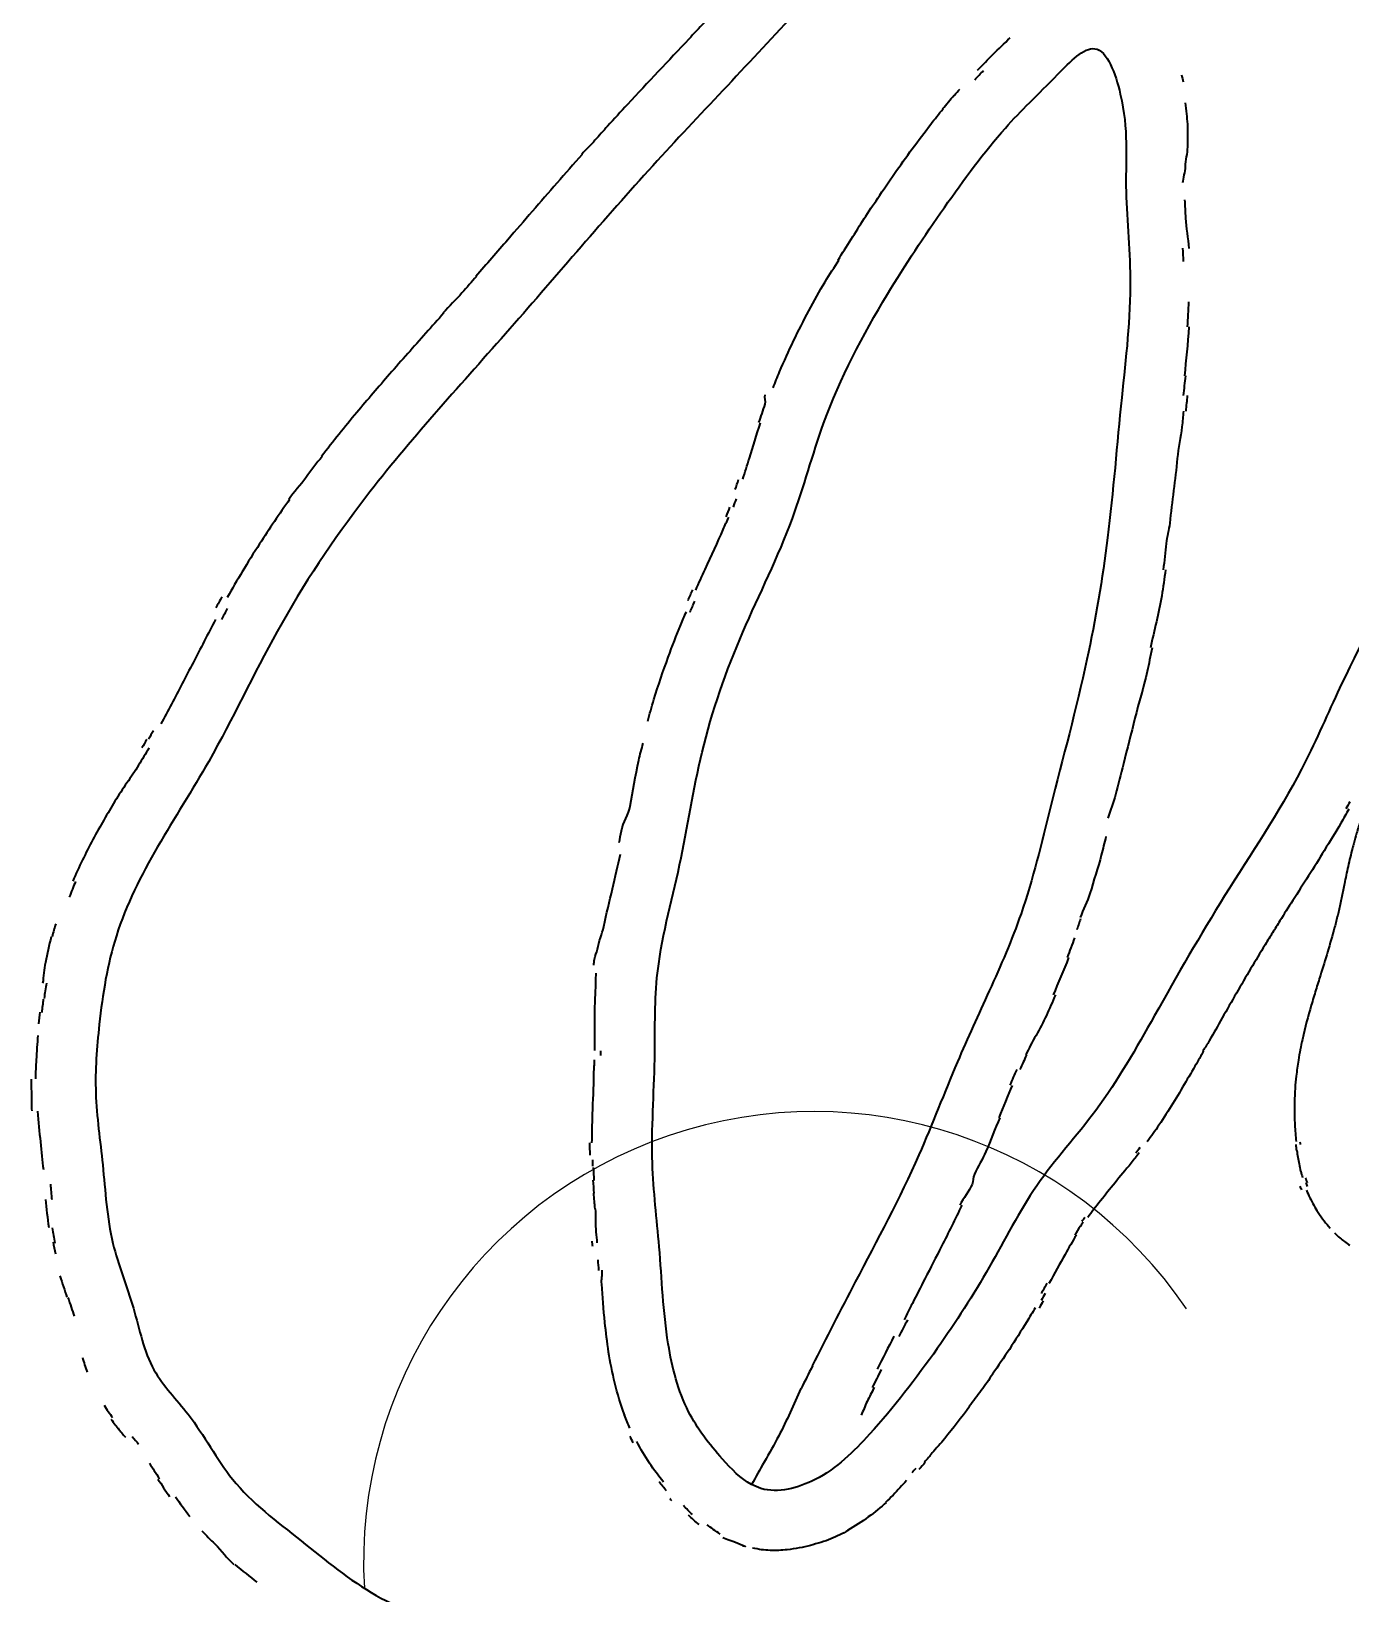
# Model space of a CAD drawing. Header units: millimetres. Extents: x 120281 to 1416367021, y -641565767 to 918373.
# Drawn here: x 1020587 to 1020801.6, y 870667.9 to 870921.9 of the extents above; entities that cross this region are included whole.
import ezdxf

# ---------------------------------------------------------------- set-up
doc = ezdxf.new("R2010")
doc.units = ezdxf.units.MM
doc.layers.add('0_Ном._пера__1', color=7, linetype='Continuous', lineweight=35)
doc.layers.add('Чертеж эскизный_Ном._пера__1_Ном._пера__241_Ном._пера__41', color=7, linetype='Continuous', lineweight=25)

msp = doc.modelspace()

# ---------------------------------------------------------------- linework, layer by layer
at = {"layer": '0_Ном._пера__1', "linetype": 'Continuous'}
msp.add_line((1020705.6723, 870685.05072, 0), (1020704.16562, 870685.68437, 0), dxfattribs=at)
for points, knots in [([(1021127.01916, 871094.45146, 0), (1021126.61329, 871100.19096, 0), (1021126.20742, 871105.93046, 0), (1021125.30093, 871111.59603, 0), (1021124.63575, 871115.7534, 0), (1021123.70101, 871119.87097, 0), (1021122.55617, 871123.93815, 0), (1021121.44653, 871127.88028, 0), (1021120.13951, 871131.77507, 0), (1021118.78046, 871135.59691, 0), (1021116.31847, 871142.52037, 0), (1021113.68571, 871149.20444, 0), (1021110.7312, 871156.28668, 0), (1021108.27964, 871162.16331, 0), (1021105.60654, 871168.31409, 0), (1021100.76546, 871171.77946, 0), (1021097.83665, 871173.87597, 0), (1021094.11434, 871174.98958, 0), (1021090.7953, 871176.75935, 0), (1021087.54303, 871178.49352, 0), (1021084.67798, 871180.85771, 0), (1021081.38027, 871182.29235, 0), (1021078.29618, 871183.63406, 0), (1021074.83368, 871184.16275, 0), (1021071.41013, 871184.50669, 0), (1021067.13652, 871184.93602, 0), (1021062.92362, 871185.07745, 0), (1021058.67317, 871185.0598, 0), (1021054.04328, 871185.04058, 0), (1021049.36885, 871184.8326, 0), (1021044.83039, 871183.95169, 0), (1021040.07953, 871183.02954, 0), (1021035.47768, 871181.36999, 0), (1021030.9832, 871179.5268, 0), (1021026.53157, 871177.70117, 0), (1021022.18528, 871175.69539, 0), (1021017.69113, 871173.99191, 0), (1021010.46962, 871171.25463, 0), (1021002.86634, 871169.29787, 0), (1020996.09428, 871165.69335, 0), (1020990.92347, 871162.94112, 0), (1020986.23728, 871159.22822, 0), (1020981.14125, 871156.28668, 0), (1020973.92296, 871152.12012, 0), (1020965.8824, 871149.50114, 0), (1020958.43415, 871145.77378, 0), (1020950.88746, 871141.99717, 0), (1020943.94886, 871137.08269, 0), (1020936.8373, 871132.49345, 0), (1020930.97627, 871128.7112, 0), (1020924.99775, 871125.14986, 0), (1020919.11306, 871121.42744, 0), (1020914.00982, 871118.19934, 0), (1020908.97716, 871114.85011, 0), (1020904.03669, 871111.37516, 0), (1020881.54101, 871095.55252, 0), (1020860.95715, 871077.12356, 0), (1020840.90266, 871058.2557, 0), (1020824.24972, 871042.5881, 0), (1020807.96179, 871026.61785, 0), (1020791.61142, 871010.66923, 0), (1020776.57192, 870995.99927, 0), (1020761.47959, 870981.3476, 0), (1020747.30747, 870965.85022, 0), (1020734.69584, 870952.05925, 0), (1020722.81294, 870937.59855, 0), (1020710.20247, 870923.79865, 0), (1020702.68061, 870915.56731, 0), (1020694.89986, 870907.57108, 0), (1020687.41163, 870899.31261, 0), (1020679.50794, 870890.59594, 0), (1020671.93015, 870881.58712, 0), (1020664.14946, 870872.75193, 0), (1020656.44913, 870864.008, 0), (1020648.55007, 870855.43413, 0), (1020641.4423, 870846.19315, 0), (1020636.12064, 870839.27431, 0), (1020631.24254, 870831.98152, 0), (1020627.01799, 870824.36696, 0), (1020623.16394, 870817.4202, 0), (1020619.85364, 870810.20564, 0), (1020615.89334, 870803.25057, 0), (1020610.57158, 870793.90451, 0), (1020604.07588, 870785.027, 0), (1020600.87877, 870774.90973, 0), (1020599.41203, 870770.26824, 0), (1020598.64077, 870765.36577, 0), (1020598.09996, 870760.46083, 0), (1020597.69097, 870756.75151, 0), (1020597.4137, 870753.04077, 0), (1020597.53969, 870749.34766, 0), (1020597.67243, 870745.45677, 0), (1020598.2536, 870741.58546, 0), (1020598.65599, 870737.67756, 0), (1020599.09839, 870733.38114, 0), (1020599.325, 870729.04054, 0), (1020600.32416, 870724.89754, 0), (1020601.18265, 870721.33779, 0), (1020602.60839, 870717.92394, 0), (1020603.65739, 870714.33744, 0), (1020604.65618, 870710.92261, 0), (1020605.31661, 870707.35113, 0), (1020607.00182, 870704.336, 0), (1020608.45882, 870701.72919, 0), (1020610.68068, 870699.53838, 0), (1020612.55706, 870697.11181, 0), (1020615.1909, 870693.70569, 0), (1020617.13647, 870689.8354, 0), (1020619.78871, 870686.55351, 0), (1020622.88951, 870682.71655, 0), (1020626.9577, 870679.68369, 0), (1020630.91209, 870676.55031, 0), (1020634.90976, 870673.38263, 0), (1020638.79094, 870670.11217, 0), (1020643.14766, 870667.65895, 0), (1020647.16588, 870665.39633, 0), (1020651.59008, 870663.82884, 0), (1020655.94264, 870662.10138, 0), (1020660.93939, 870660.11825, 0), (1020665.84082, 870657.92432, 0), (1020670.95987, 870656.54579, 0), (1020677.77394, 870654.7108, 0), (1020684.9715, 870654.32064, 0), (1020692.09532, 870653.76694, 0), (1020697.86874, 870653.3182, 0), (1020703.59426, 870652.76204, 0), (1020709.33468, 870652.65509, 0), (1020717.47542, 870652.50343, 0), (1020725.64544, 870653.25529, 0), (1020733.80829, 870653.76698, 0), (1020739.37969, 870654.11622, 0), (1020744.94689, 870654.35364, 0), (1020750.49197, 870654.87704, 0), (1020757.01362, 870655.49262, 0), (1020763.50384, 870656.50382, 0), (1020769.96108, 870657.65578, 0), (1020777.58956, 870659.01669, 0), (1020785.1724, 870660.57404, 0), (1020792.76514, 870662.10146, 0), (1020805.5998, 870664.6834, 0), (1020818.4635, 870667.17989, 0), (1020831.14397, 870670.43774, 0), (1020843.58089, 870673.63301, 0), (1020855.84224, 870677.56064, 0), (1020867.85261, 870682.10782, 0), (1020879.12285, 870686.37478, 0), (1020890.17215, 870691.18732, 0), (1020901.22151, 870695.99982, 0)], [0, 0, 0, 0, 1, 1, 1, 2, 2, 2, 3, 3, 3, 4, 4, 4, 5, 5, 5, 6, 6, 6, 7, 7, 7, 8, 8, 8, 9, 9, 9, 10, 10, 10, 11, 11, 11, 12, 12, 12, 13, 13, 13, 14, 14, 14, 15, 15, 15, 16, 16, 16, 17, 17, 17, 18, 18, 18, 19, 19, 19, 20, 20, 20, 21, 21, 21, 22, 22, 22, 23, 23, 23, 24, 24, 24, 25, 25, 25, 26, 26, 26, 27, 27, 27, 28, 28, 28, 29, 29, 29, 30, 30, 30, 31, 31, 31, 32, 32, 32, 33, 33, 33, 34, 34, 34, 35, 35, 35, 36, 36, 36, 37, 37, 37, 38, 38, 38, 39, 39, 39, 40, 40, 40, 41, 41, 41, 42, 42, 42, 43, 43, 43, 44, 44, 44, 45, 45, 45, 46, 46, 46, 47, 47, 47, 48, 48, 48, 49, 49, 49, 49]), ([(1020912.00664, 871087.19683, 0), (1020910.5623, 871085.32414, 0), (1020909.11797, 871083.45144, 0), (1020908.69794, 871081.32025, 0), (1020908.37766, 871079.69524, 0), (1020908.6529, 871077.91995, 0), (1020908.69794, 871076.17802, 0), (1020908.78256, 871072.90474, 0), (1020908.0543, 871069.74929, 0), (1020907.22642, 871066.62788, 0), (1020906.17156, 871062.6506, 0), (1020904.95497, 871058.72858, 0), (1020903.55205, 871054.87662, 0), (1020900.45783, 871046.38089, 0), (1020896.4572, 871038.22596, 0), (1020892.8902, 871029.90166, 0), (1020889.72751, 871022.52088, 0), (1020886.90571, 871015.00696, 0), (1020884.06994, 871007.49781, 0), (1020879.89244, 870996.43575, 0), (1020875.68462, 870985.38405, 0), (1020871.20523, 870974.44327, 0), (1020867.40987, 870965.17321, 0), (1020863.41956, 870955.98278, 0), (1020859.4023, 870946.80468, 0), (1020855.06956, 870936.90585, 0), (1020850.70548, 870927.02137, 0), (1020846.53318, 870917.05559, 0), (1020843.31077, 870909.35871, 0), (1020840.20276, 870901.61333, 0), (1020836.97716, 870893.91741, 0), (1020833.77659, 870886.28122, 0), (1020830.46026, 870878.69372, 0), (1020827.05107, 870871.14734, 0), (1020821.7778, 870859.47478, 0), (1020816.28239, 870847.90061, 0), (1020810.48554, 870836.48066, 0), (1020806.76781, 870829.15662, 0), (1020802.92609, 870821.89601, 0), (1020799.45801, 870814.44493, 0), (1020797.51528, 870810.27101, 0), (1020795.68981, 870806.03733, 0), (1020793.57638, 870801.95744, 0), (1020789.89178, 870794.84449, 0), (1020785.33195, 870788.19898, 0), (1020781.08173, 870781.39038, 0), (1020777.0977, 870775.00821, 0), (1020773.38574, 870768.48274, 0), (1020769.68414, 870761.92388, 0), (1020766.70664, 870756.64805, 0), (1020763.73584, 870751.35061, 0), (1020760.12811, 870746.49906, 0), (1020757.03626, 870742.34125, 0), (1020753.4767, 870738.51092, 0), (1020750.53694, 870734.25887, 0), (1020747.64263, 870730.07253, 0), (1020745.3491, 870725.47741, 0), (1020742.81802, 870721.03705, 0), (1020740.22349, 870716.48538, 0), (1020737.3792, 870712.09633, 0), (1020734.36339, 870707.81524, 0), (1020730.94534, 870702.96313, 0), (1020727.30678, 870698.24969, 0), (1020723.33573, 870693.85909, 0), (1020720.7724, 870691.02494, 0), (1020718.07045, 870688.32533, 0), (1020714.51103, 870686.51386, 0), (1020711.73899, 870685.10312, 0), (1020708.44535, 870684.23118, 0), (1020705.6892, 870685.04532, 0)], [0, 0, 0, 0, 1, 1, 1, 2, 2, 2, 3, 3, 3, 4, 4, 4, 5, 5, 5, 6, 6, 6, 7, 7, 7, 8, 8, 8, 9, 9, 9, 10, 10, 10, 11, 11, 11, 12, 12, 12, 13, 13, 13, 14, 14, 14, 15, 15, 15, 16, 16, 16, 17, 17, 17, 18, 18, 18, 19, 19, 19, 20, 20, 20, 21, 21, 21, 22, 22, 22, 23, 23, 23, 23]), ([(1020703.76905, 870931.1978, 0), (1020702.96931, 870930.31875, 0), (1020702.16737, 870929.44336, 0), (1020701.36022, 870928.56746, 0), (1020700.55297, 870927.69147, 0), (1020699.70323, 870926.80751, 0), (1020698.8881, 870925.93179, 0), (1020697.25777, 870924.18028, 0), (1020695.61692, 870922.43142, 0), (1020693.96336, 870920.67352, 0), (1020690.65622, 870917.15768, 0), (1020687.30481, 870913.61951, 0), (1020683.97289, 870910.01665, 0), (1020682.89961, 870908.85609, 0), (1020681.81034, 870907.68821, 0), (1020680.74088, 870906.51285, 0), (1020680.0449, 870905.74795, 0), (1020679.38981, 870904.97561, 0), (1020678.6993, 870904.20727, 0), (1020678.00867, 870903.43878, 0), (1020677.22822, 870902.68968, 0), (1020676.54338, 870901.91989, 0)], [0, 0, 0, 0, 1, 1, 1, 2, 2, 2, 3, 3, 3, 4, 4, 4, 5, 5, 5, 6, 6, 6, 7, 7, 7, 7]), ([(1020740.89894, 870915.60269, 0), (1020741.74992, 870916.48239, 0), (1020742.59898, 870917.33611, 0), (1020743.46335, 870918.2006, 0), (1020744.3278, 870919.06517, 0), (1020745.26767, 870919.93895, 0), (1020746.18923, 870920.86777, 0)], [0, 0, 0, 0, 1, 1, 1, 2, 2, 2, 2]), ([(1020704.16282, 870685.68476, 0), (1020702.39846, 870686.64165, 0), (1020700.85848, 870688.22589, 0), (1020699.43641, 870689.81969, 0), (1020697.24625, 870692.27433, 0), (1020695.33934, 870694.75127, 0), (1020693.9284, 870697.53264, 0), (1020692.21639, 870700.90752, 0), (1020691.23914, 870704.73003, 0), (1020690.61906, 870708.54954, 0), (1020689.76404, 870713.8162, 0), (1020689.58677, 870719.07712, 0), (1020689.14747, 870724.3425, 0), (1020688.76984, 870728.86864, 0), (1020688.19883, 870733.3981, 0), (1020688.04633, 870737.93244, 0), (1020687.85733, 870743.55192, 0), (1020688.31115, 870749.17892, 0), (1020688.41159, 870754.82594, 0), (1020688.49022, 870759.24632, 0), (1020688.35239, 870763.67896, 0), (1020688.782, 870768.04775, 0), (1020689.39029, 870774.2335, 0), (1020691.13661, 870780.29121, 0), (1020692.45617, 870786.4118, 0), (1020693.77559, 870792.53179, 0), (1020694.66818, 870798.71465, 0), (1020696.13058, 870804.77397, 0), (1020697.73622, 870811.42683, 0), (1020700.02874, 870817.93077, 0), (1020702.74788, 870824.24047, 0), (1020705.41767, 870830.43568, 0), (1020708.49846, 870836.44366, 0), (1020710.81014, 870842.74801, 0), (1020712.67188, 870847.82527, 0), (1020714.03522, 870853.09473, 0), (1020715.88612, 870858.19356, 0), (1020718.55682, 870865.55081, 0), (1020722.24366, 870872.55276, 0), (1020726.27907, 870879.22503, 0), (1020729.17249, 870884.00911, 0), (1020732.24493, 870888.62371, 0), (1020735.50897, 870893.2869, 0), (1020738.66859, 870897.80091, 0), (1020742.00799, 870902.36046, 0), (1020745.431, 870906.19725, 0), (1020748.00188, 870909.0789, 0), (1020750.61971, 870911.55286, 0), (1020753.96449, 870914.95641, 0), (1020755.95987, 870916.98686, 0), (1020758.2141, 870919.34807, 0), (1020759.96537, 870919.10562, 0), (1020761.99741, 870918.8243, 0), (1020763.35217, 870915.03755, 0), (1020764.1195, 870911.73028, 0), (1020765.48039, 870905.86467, 0), (1020764.99239, 870901.50757, 0), (1020765.04066, 870896.74531, 0), (1020765.08889, 870891.98696, 0), (1020765.67225, 870886.82408, 0), (1020765.73172, 870881.76028, 0), (1020765.80869, 870875.20681, 0), (1020765.00744, 870868.81921, 0), (1020764.34859, 870862.39573, 0), (1020763.5701, 870854.80578, 0), (1020762.99082, 870847.16576, 0), (1020762.03999, 870839.57282, 0), (1020761.20866, 870832.93414, 0), (1020760.09355, 870826.33145, 0), (1020758.68747, 870819.7986, 0), (1020756.95629, 870811.75533, 0), (1020754.78409, 870803.81792, 0), (1020752.77909, 870795.82227, 0), (1020751.31864, 870789.99819, 0), (1020749.94651, 870784.14321, 0), (1020747.98101, 870778.48704, 0), (1020746.49887, 870774.22187, 0), (1020744.67996, 870770.06975, 0), (1020742.81386, 870765.94671, 0), (1020741.07303, 870762.10045, 0), (1020739.29252, 870758.27944, 0), (1020737.63787, 870754.40115, 0), (1020735.4968, 870749.38277, 0), (1020733.56699, 870744.26839, 0), (1020731.36347, 870739.27838, 0), (1020728.25459, 870732.23815, 0), (1020724.59934, 870725.44556, 0), (1020721.02302, 870718.62261, 0), (1020718.64722, 870714.09005, 0), (1020716.30709, 870709.54398, 0), (1020714.01003, 870704.97405, 0)], [0, 0, 0, 0, 1, 1, 1, 2, 2, 2, 3, 3, 3, 4, 4, 4, 5, 5, 5, 6, 6, 6, 7, 7, 7, 8, 8, 8, 9, 9, 9, 10, 10, 10, 11, 11, 11, 12, 12, 12, 13, 13, 13, 14, 14, 14, 15, 15, 15, 16, 16, 16, 17, 17, 17, 18, 18, 18, 19, 19, 19, 20, 20, 20, 21, 21, 21, 22, 22, 22, 23, 23, 23, 24, 24, 24, 25, 25, 25, 26, 26, 26, 27, 27, 27, 28, 28, 28, 29, 29, 29, 30, 30, 30, 30]), ([(1020774.64115, 870910.31418, 0), (1020774.82158, 870909.10331, 0), (1020774.94432, 870907.94215, 0), (1020775.02554, 870906.83724, 0), (1020775.12167, 870905.52945, 0), (1020775.00916, 870904.30994, 0), (1020775.02048, 870903.16584, 0), (1020775.03179, 870902.02175, 0), (1020774.68422, 870900.96628, 0), (1020774.66886, 870899.98283, 0), (1020774.6535, 870898.99941, 0), (1020774.2567, 870898.1259, 0), (1020774.2588, 870897.27176, 0)], [0, 0, 0, 0, 1, 1, 1, 2, 2, 2, 3, 3, 3, 4, 4, 4, 4]), ([(1020718.22714, 870884.7161, 0), (1020718.92574, 870885.86467, 0), (1020719.63279, 870887.00187, 0), (1020720.34809, 870888.13009, 0), (1020721.77864, 870890.38644, 0), (1020723.19024, 870892.60606, 0), (1020724.68557, 870894.81057, 0), (1020725.59043, 870896.14456, 0), (1020726.47532, 870897.47388, 0), (1020727.40351, 870898.80096, 0), (1020729.26, 870901.45526, 0), (1020731.26096, 870904.17376, 0), (1020733.31173, 870906.83161, 0), (1020733.95728, 870907.66826, 0), (1020734.62568, 870908.50534, 0), (1020735.2922, 870909.32565, 0)], [0, 0, 0, 0, 1, 1, 1, 2, 2, 2, 3, 3, 3, 4, 4, 4, 5, 5, 5, 5]), ([(1020676.61014, 870901.90504, 0), (1020675.24105, 870900.36536, 0), (1020673.88327, 870898.82328, 0), (1020672.53399, 870897.28128, 0), (1020669.83549, 870894.19734, 0), (1020667.17722, 870891.11331, 0), (1020664.52476, 870888.04938, 0), (1020662.7968, 870886.05336, 0), (1020661.07623, 870884.06618, 0), (1020659.35258, 870882.09206, 0)], [0, 0, 0, 0, 1, 1, 1, 2, 2, 2, 3, 3, 3, 3]), ([(1020774.5722, 870894.53696, 0), (1020774.61227, 870893.5873, 0), (1020774.66826, 870892.58943, 0), (1020774.7315, 870891.55149, 0), (1020774.82685, 870889.98658, 0), (1020775.14342, 870888.33012, 0), (1020775.23543, 870886.60292, 0)], [0, 0, 0, 0, 1, 1, 1, 2, 2, 2, 2]), ([(1020707.66369, 870863.96143, 0), (1020708.00706, 870864.8342, 0), (1020708.36158, 870865.69948, 0), (1020708.72618, 870866.55739, 0), (1020709.45535, 870868.27314, 0), (1020710.18936, 870869.94938, 0), (1020710.99065, 870871.60739, 0), (1020712.59324, 870874.92343, 0), (1020714.3223, 870878.12733, 0), (1020716.11819, 870881.22647, 0), (1020716.80058, 870882.40407, 0), (1020717.65526, 870883.56111, 0), (1020718.35436, 870884.70968, 0)], [0, 0, 0, 0, 1, 1, 1, 2, 2, 2, 3, 3, 3, 4, 4, 4, 4]), ([(1020659.43078, 870882.09071, 0), (1020658.64724, 870881.19307, 0), (1020657.86354, 870880.29822, 0), (1020657.07913, 870879.40664, 0), (1020656.12223, 870878.31901, 0), (1020654.96985, 870877.23441, 0), (1020654.00124, 870876.14314, 0)], [0, 0, 0, 0, 1, 1, 1, 2, 2, 2, 2]), ([(1020654.13238, 870876.14219, 0), (1020653.16419, 870875.05092, 0), (1020652.19091, 870873.95649, 0), (1020651.21449, 870872.85723, 0), (1020649.26151, 870870.65856, 0), (1020647.26955, 870868.44123, 0), (1020645.30749, 870866.19037, 0), (1020643.52123, 870864.14119, 0), (1020641.73989, 870862.06477, 0), (1020639.97262, 870859.94987, 0), (1020638.03238, 870857.62797, 0), (1020636.1204, 870855.25864, 0), (1020634.23639, 870852.82983, 0)], [0, 0, 0, 0, 1, 1, 1, 2, 2, 2, 3, 3, 3, 4, 4, 4, 4]), ([(1020705.36008, 870858.32029, 0), (1020705.68558, 870859.30711, 0), (1020706.02762, 870860.30972, 0), (1020706.3934, 870861.32544, 0), (1020706.55286, 870861.76821, 0), (1020706.22188, 870862.37208, 0), (1020706.38818, 870862.81235, 0)], [0, 0, 0, 0, 1, 1, 1, 2, 2, 2, 2]), ([(1020774.39299, 870860.18369, 0), (1020774.30935, 870859.33834, 0), (1020774.22752, 870858.48925, 0), (1020774.14672, 870857.63657, 0), (1020773.98511, 870855.93117, 0), (1020773.54059, 870854.22262, 0), (1020773.37973, 870852.48971, 0), (1020773.05802, 870849.02383, 0), (1020772.55337, 870845.51538, 0), (1020772.15473, 870841.95329, 0), (1020772.03172, 870840.85419, 0), (1020771.70828, 870839.7895, 0), (1020771.57069, 870838.68243, 0), (1020771.39467, 870837.26618, 0), (1020771.29182, 870835.82156, 0), (1020771.09077, 870834.40723, 0)], [0, 0, 0, 0, 1, 1, 1, 2, 2, 2, 3, 3, 3, 4, 4, 4, 5, 5, 5, 5]), ([(1020702.72498, 870849.11185, 0), (1020703.09014, 870850.2212, 0), (1020703.45149, 870851.36867, 0), (1020703.81968, 870852.55007, 0), (1020704.3943, 870854.39382, 0), (1020704.96039, 870856.31541, 0), (1020705.61751, 870858.30641, 0)], [0, 0, 0, 0, 1, 1, 1, 2, 2, 2, 2]), ([(1020634.33026, 870852.83229, 0), (1020633.44395, 870851.68915, 0), (1020632.56676, 870850.53333, 0), (1020631.70189, 870849.36765, 0), (1020630.83676, 870848.20164, 0), (1020629.74948, 870847.02867, 0), (1020628.90802, 870845.84184, 0)], [0, 0, 0, 0, 1, 1, 1, 2, 2, 2, 2]), ([(1020629.05331, 870845.8345, 0), (1020627.37105, 870843.46081, 0), (1020625.73878, 870841.04502, 0), (1020624.16359, 870838.58806, 0), (1020623.21021, 870837.101, 0), (1020622.26306, 870835.60589, 0), (1020621.3531, 870834.08887, 0), (1020620.52065, 870832.70108, 0), (1020619.69899, 870831.29763, 0), (1020618.90548, 870829.8851, 0)], [0, 0, 0, 0, 1, 1, 1, 2, 2, 2, 3, 3, 3, 3]), ([(1020695.07803, 870831.08087, 0), (1020695.5928, 870832.22448, 0), (1020696.10712, 870833.3463, 0), (1020696.61375, 870834.44929, 0), (1020697.64139, 870836.68658, 0), (1020698.63686, 870838.83915, 0), (1020699.54741, 870840.94265, 0), (1020699.84327, 870841.62613, 0), (1020700.16839, 870842.29904, 0), (1020700.44516, 870842.97104, 0)], [0, 0, 0, 0, 1, 1, 1, 2, 2, 2, 3, 3, 3, 3]), ([(1020771.48443, 870834.38546, 0), (1020771.2845, 870832.97108, 0), (1020771.07206, 870831.55832, 0), (1020770.84703, 870830.14747, 0), (1020770.39694, 870827.32556, 0), (1020769.59656, 870824.52398, 0), (1020769.04351, 870821.71984, 0)], [0, 0, 0, 0, 1, 1, 1, 2, 2, 2, 2]), ([(1020617.00535, 870826.30014, 0), (1020616.37321, 870825.11431, 0), (1020615.75838, 870823.9353, 0), (1020615.15529, 870822.76568, 0), (1020613.94911, 870820.4264, 0), (1020612.7483, 870818.13603, 0), (1020611.59443, 870815.88998, 0), (1020610.44054, 870813.6439, 0), (1020609.27489, 870811.45227, 0), (1020608.09626, 870809.33141, 0)], [0, 0, 0, 0, 1, 1, 1, 2, 2, 2, 3, 3, 3, 3]), ([(1020687.2845, 870809.76815, 0), (1020687.601, 870810.95007, 0), (1020687.93578, 870812.12439, 0), (1020688.28743, 870813.29099, 0), (1020688.99074, 870815.62425, 0), (1020689.79777, 870817.9279, 0), (1020690.62519, 870820.19863, 0), (1020691.26869, 870821.96461, 0), (1020691.94908, 870823.71171, 0), (1020692.65589, 870825.43927, 0), (1020692.94848, 870826.15442, 0), (1020693.25572, 870826.85506, 0), (1020693.55812, 870827.5635, 0)], [0, 0, 0, 0, 1, 1, 1, 2, 2, 2, 3, 3, 3, 4, 4, 4, 4]), ([(1020769.27357, 870821.69562, 0), (1020769.0202, 870820.40999, 0), (1020768.75612, 870819.12645, 0), (1020768.48128, 870817.84521, 0), (1020767.93158, 870815.28271, 0), (1020767.10915, 870812.77529, 0), (1020766.50154, 870810.27301, 0), (1020765.89393, 870807.77073, 0), (1020765.24313, 870805.30018, 0), (1020764.6153, 870802.84899, 0), (1020764.18485, 870801.16845, 0), (1020763.76341, 870799.49218, 0), (1020763.33743, 870797.83185, 0), (1020763.00896, 870796.5516, 0), (1020762.43931, 870795.30481, 0), (1020762.11911, 870794.03504, 0)], [0, 0, 0, 0, 1, 1, 1, 2, 2, 2, 3, 3, 3, 4, 4, 4, 5, 5, 5, 5]), ([(1020606.18102, 870805.42768, 0), (1020605.6306, 870804.50054, 0), (1020605.06452, 870803.56301, 0), (1020604.48755, 870802.61353, 0), (1020603.33326, 870800.71397, 0), (1020601.85649, 870798.79016, 0), (1020600.65519, 870796.77938, 0), (1020599.45383, 870794.76851, 0), (1020598.22481, 870792.6937, 0), (1020597.06655, 870790.53166, 0), (1020595.90829, 870788.36962, 0), (1020594.80377, 870786.11858, 0), (1020593.79235, 870783.75937, 0)], [0, 0, 0, 0, 1, 1, 1, 2, 2, 2, 3, 3, 3, 4, 4, 4, 4]), ([(1020682.62575, 870790.03988, 0), (1020682.75599, 870790.68045, 0), (1020682.88364, 870791.32786, 0), (1020683.00984, 870791.98189, 0), (1020683.26229, 870793.29019, 0), (1020684.16596, 870794.62994, 0), (1020684.41778, 870795.98935, 0), (1020684.86408, 870798.39865, 0), (1020685.2904, 870800.88374, 0), (1020685.82904, 870803.43666, 0), (1020686.02194, 870804.35087, 0), (1020686.30495, 870805.26479, 0), (1020686.52223, 870806.19498, 0)], [0, 0, 0, 0, 1, 1, 1, 2, 2, 2, 3, 3, 3, 4, 4, 4, 4]), ([(1020804.71577, 870798.44647, 0), (1020804.55247, 870797.93261, 0), (1020804.38334, 870797.40858, 0), (1020804.21012, 870796.87394, 0), (1020803.86368, 870795.80465, 0), (1020803.4995, 870794.69308, 0), (1020803.13641, 870793.53442, 0), (1020802.93607, 870792.89514, 0), (1020802.73466, 870792.24149, 0), (1020802.53768, 870791.57258, 0), (1020802.37785, 870791.02981, 0), (1020802.22119, 870790.47711, 0), (1020802.06767, 870789.91372, 0), (1020801.99946, 870789.6634, 0), (1020801.94534, 870789.41029, 0), (1020801.87892, 870789.15576, 0), (1020801.74609, 870788.64672, 0), (1020801.60636, 870788.14287, 0), (1020801.48759, 870787.64605, 0), (1020801.36881, 870787.14924, 0), (1020801.26081, 870786.65892, 0), (1020801.15333, 870786.17607, 0), (1020800.93835, 870785.21037, 0), (1020800.73925, 870784.27363, 0), (1020800.5527, 870783.36789, 0), (1020800.40727, 870782.66177, 0), (1020800.26689, 870781.97462, 0), (1020800.12849, 870781.30755, 0), (1020799.98017, 870780.59268, 0), (1020799.83403, 870779.90085, 0), (1020799.68504, 870779.23331, 0)], [0, 0, 0, 0, 1, 1, 1, 2, 2, 2, 3, 3, 3, 4, 4, 4, 5, 5, 5, 6, 6, 6, 7, 7, 7, 8, 8, 8, 9, 9, 9, 10, 10, 10, 10]), ([(1020801.26235, 870795.50684, 0), (1020800.83923, 870794.72757, 0), (1020800.41009, 870793.95792, 0), (1020799.97649, 870793.1971, 0), (1020799.10919, 870791.67528, 0), (1020798.17306, 870790.18867, 0), (1020797.28164, 870788.73119, 0), (1020795.57784, 870785.94547, 0), (1020793.84931, 870783.26483, 0), (1020792.17586, 870780.64899, 0), (1020791.45682, 870779.52504, 0), (1020790.74553, 870778.4134, 0), (1020790.05069, 870777.31086, 0)], [0, 0, 0, 0, 1, 1, 1, 2, 2, 2, 3, 3, 3, 4, 4, 4, 4]), ([(1020761.78316, 870791.03969, 0), (1020761.53483, 870790.0386, 0), (1020761.28358, 870789.02642, 0), (1020761.02583, 870788.00434, 0), (1020760.51026, 870785.95988, 0), (1020759.78219, 870783.87955, 0), (1020759.18225, 870781.76596, 0), (1020758.81375, 870780.46773, 0), (1020758.03078, 870779.16882, 0), (1020757.61023, 870777.85105, 0)], [0, 0, 0, 0, 1, 1, 1, 2, 2, 2, 3, 3, 3, 3]), ([(1020678.49421, 870770.10618, 0), (1020678.5306, 870770.4346, 0), (1020678.56939, 870770.76109, 0), (1020678.61037, 870771.08564, 0), (1020678.69226, 870771.73436, 0), (1020679.01609, 870772.07888, 0), (1020679.11385, 870772.71224, 0), (1020679.30936, 870773.97899, 0), (1020679.89061, 870775.19235, 0), (1020680.12968, 870776.40003, 0), (1020680.54985, 870778.5225, 0), (1020681.08681, 870780.55182, 0), (1020681.54529, 870782.50708, 0), (1020682.00378, 870784.46231, 0), (1020682.43921, 870786.33831, 0), (1020682.83262, 870788.14077, 0)], [0, 0, 0, 0, 1, 1, 1, 2, 2, 2, 3, 3, 3, 4, 4, 4, 5, 5, 5, 5]), ([(1020799.69553, 870779.23351, 0), (1020799.61979, 870778.89394, 0), (1020799.54349, 870778.56078, 0), (1020799.46606, 870778.23375, 0), (1020799.31407, 870777.59173, 0), (1020799.13867, 870776.94244, 0), (1020798.96487, 870776.28557, 0), (1020798.61726, 870774.97185, 0), (1020798.23043, 870773.6272, 0), (1020797.81536, 870772.24763, 0), (1020797.4455, 870771.01837, 0), (1020797.05406, 870769.76139, 0), (1020796.65352, 870768.47341, 0), (1020796.41018, 870767.69093, 0), (1020796.16314, 870766.89861, 0), (1020795.91463, 870766.08742, 0), (1020795.66613, 870765.27624, 0), (1020795.41642, 870764.4474, 0), (1020795.17, 870763.59955, 0), (1020794.65714, 870761.83503, 0), (1020794.15974, 870759.98841, 0), (1020793.7295, 870758.04896, 0), (1020793.48682, 870756.95504, 0), (1020793.26509, 870755.83139, 0), (1020793.07727, 870754.67714, 0), (1020792.93917, 870753.82841, 0), (1020792.82477, 870752.96873, 0), (1020792.72723, 870752.09885, 0), (1020792.6531, 870751.43776, 0), (1020792.57928, 870750.77108, 0), (1020792.53148, 870750.09863, 0)], [0, 0, 0, 0, 1, 1, 1, 2, 2, 2, 3, 3, 3, 4, 4, 4, 5, 5, 5, 6, 6, 6, 7, 7, 7, 8, 8, 8, 9, 9, 9, 10, 10, 10, 10]), ([(1020790.07404, 870777.3084, 0), (1020789.66812, 870776.66399, 0), (1020789.26841, 870776.02439, 0), (1020788.87033, 870775.38121, 0), (1020788.47218, 870774.73792, 0), (1020788.0619, 870774.09179, 0), (1020787.66737, 870773.44363, 0), (1020786.87834, 870772.14732, 0), (1020786.08123, 870770.84413, 0), (1020785.3042, 870769.52905, 0), (1020783.75016, 870766.89895, 0), (1020782.2217, 870764.2328, 0), (1020780.68875, 870761.53832, 0), (1020779.98693, 870760.30472, 0), (1020779.29383, 870759.06398, 0), (1020778.59092, 870757.81915, 0), (1020778.2832, 870757.27422, 0), (1020777.87675, 870756.74516, 0), (1020777.56577, 870756.19488, 0)], [0, 0, 0, 0, 1, 1, 1, 2, 2, 2, 3, 3, 3, 4, 4, 4, 5, 5, 5, 6, 6, 6, 6]), ([(1020590.29059, 870774.73461, 0), (1020589.92817, 870773.33419, 0), (1020589.61688, 870771.94075, 0), (1020589.3453, 870770.55884, 0), (1020589.12233, 870769.4243, 0), (1020589.0689, 870768.28802, 0), (1020588.89358, 870767.17111, 0)], [0, 0, 0, 0, 1, 1, 1, 2, 2, 2, 2]), ([(1020678.65904, 870760.74806, 0), (1020678.67412, 870762.44824, 0), (1020678.70716, 870764.2247, 0), (1020678.80862, 870766.07458, 0), (1020678.85743, 870766.96432, 0), (1020678.81466, 870767.88349, 0), (1020678.90205, 870768.80642, 0)], [0, 0, 0, 0, 1, 1, 1, 2, 2, 2, 2]), ([(1020753.5774, 870765.27396, 0), (1020753.08346, 870764.14896, 0), (1020752.58675, 870763.04098, 0), (1020752.09281, 870761.94832, 0), (1020751.10475, 870759.76255, 0), (1020749.71082, 870757.6405, 0), (1020748.76213, 870755.53858, 0)], [0, 0, 0, 0, 1, 1, 1, 2, 2, 2, 2]), ([(1020588.12124, 870758.67652, 0), (1020588.00577, 870757.38019, 0), (1020587.91007, 870756.05976, 0), (1020587.84599, 870754.71529, 0), (1020587.79759, 870753.70002, 0), (1020587.72142, 870752.69234, 0), (1020587.71466, 870751.64993, 0)], [0, 0, 0, 0, 1, 1, 1, 2, 2, 2, 2]), ([(1020777.67559, 870756.18973, 0), (1020777.36516, 870755.63943, 0), (1020777.05216, 870755.08521, 0), (1020776.73582, 870754.52763, 0), (1020776.10299, 870753.41218, 0), (1020775.42464, 870752.27466, 0), (1020774.75835, 870751.1369, 0), (1020773.39956, 870748.81661, 0), (1020771.97168, 870746.45707, 0), (1020770.38881, 870744.10302, 0), (1020769.78693, 870743.20791, 0), (1020769.15444, 870742.31779, 0), (1020768.50748, 870741.42707, 0)], [0, 0, 0, 0, 1, 1, 1, 2, 2, 2, 3, 3, 3, 4, 4, 4, 4]), ([(1020587.04867, 870751.58421, 0), (1020587.04201, 870750.71938, 0), (1020587.05163, 870749.84499, 0), (1020587.08085, 870748.96238, 0), (1020587.11007, 870748.07992, 0), (1020587.05329, 870747.29285, 0), (1020587.11303, 870746.44966, 0)], [0, 0, 0, 0, 1, 1, 1, 2, 2, 2, 2]), ([(1020678.21768, 870741.23537, 0), (1020678.22283, 870742.54117, 0), (1020678.24997, 870743.82122, 0), (1020678.28751, 870745.07568, 0), (1020678.35433, 870747.30865, 0), (1020678.46269, 870749.46377, 0), (1020678.53857, 870751.5362, 0)], [0, 0, 0, 0, 1, 1, 1, 2, 2, 2, 2]), ([(1020792.53965, 870750.0983, 0), (1020792.48673, 870749.35273, 0), (1020792.45087, 870748.59979, 0), (1020792.43413, 870747.84193, 0), (1020792.41739, 870747.08407, 0), (1020792.41837, 870746.33847, 0), (1020792.43649, 870745.60524, 0)], [0, 0, 0, 0, 1, 1, 1, 2, 2, 2, 2]), ([(1020588.05222, 870746.40849, 0), (1020588.17887, 870744.66031, 0), (1020588.35664, 870742.99611, 0), (1020588.53722, 870741.41075, 0), (1020588.7178, 870739.8254, 0), (1020588.85929, 870738.32211, 0), (1020589.00955, 870736.88994, 0)], [0, 0, 0, 0, 1, 1, 1, 2, 2, 2, 2]), ([(1020744.50821, 870745.31811, 0), (1020743.77906, 870743.51985, 0), (1020743.0396, 870741.68138, 0), (1020742.26655, 870739.81315, 0), (1020741.76399, 870738.59862, 0), (1020740.93235, 870737.38266, 0), (1020740.3939, 870736.1463, 0), (1020740.1591, 870735.60715, 0), (1020740.28647, 870735.03245, 0), (1020740.04506, 870734.49439, 0), (1020739.52827, 870733.34254, 0), (1020738.57189, 870732.24332, 0), (1020738.03675, 870731.11495, 0)], [0, 0, 0, 0, 1, 1, 1, 2, 2, 2, 3, 3, 3, 4, 4, 4, 4]), ([(1020792.4392, 870745.60564, 0), (1020792.45111, 870745.12607, 0), (1020792.46962, 870744.65185, 0), (1020792.4937, 870744.18298, 0), (1020792.54185, 870743.24524, 0), (1020792.61095, 870742.32836, 0), (1020792.69549, 870741.43272, 0)], [0, 0, 0, 0, 1, 1, 1, 2, 2, 2, 2]), ([(1020767.20277, 870739.63534, 0), (1020766.75593, 870739.05261, 0), (1020766.31036, 870738.48546, 0), (1020765.86886, 870737.93186, 0), (1020764.98576, 870736.82451, 0), (1020764.09455, 870735.77031, 0), (1020763.26367, 870734.75705, 0), (1020762.43283, 870733.74384, 0), (1020761.66282, 870732.76816, 0), (1020760.91964, 870731.82501, 0), (1020760.17642, 870730.8818, 0), (1020759.45155, 870729.97198, 0), (1020758.82291, 870729.08206, 0)], [0, 0, 0, 0, 1, 1, 1, 2, 2, 2, 3, 3, 3, 4, 4, 4, 4]), ([(1020794.37406, 870733.5635, 0), (1020794.54494, 870733.141, 0), (1020794.72997, 870732.72428, 0), (1020794.92874, 870732.31417, 0), (1020795.32621, 870731.49413, 0), (1020795.77701, 870730.69644, 0), (1020796.2803, 870729.93513, 0), (1020796.59597, 870729.45762, 0), (1020796.9104, 870728.98952, 0), (1020797.26521, 870728.53886, 0), (1020797.57698, 870728.14288, 0), (1020797.89319, 870727.7583, 0), (1020798.23358, 870727.38496, 0)], [0, 0, 0, 0, 1, 1, 1, 2, 2, 2, 3, 3, 3, 4, 4, 4, 4]), ([(1020679.08305, 870724.96718, 0), (1020679.02858, 870725.55749, 0), (1020678.97117, 870726.15591, 0), (1020678.91224, 870726.76239, 0), (1020678.79438, 870727.97531, 0), (1020678.92168, 870729.25278, 0), (1020678.8053, 870730.5304, 0)], [0, 0, 0, 0, 1, 1, 1, 2, 2, 2, 2]), ([(1020738.34158, 870731.09396, 0), (1020737.27262, 870728.83719, 0), (1020736.17286, 870726.62485, 0), (1020735.0628, 870724.44768, 0), (1020734.14959, 870722.65658, 0), (1020733.2548, 870720.88638, 0), (1020732.3385, 870719.13792, 0), (1020731.63491, 870717.79535, 0), (1020731.0066, 870716.47188, 0), (1020730.31206, 870715.14956, 0), (1020729.84201, 870714.25464, 0), (1020729.41634, 870713.36177, 0), (1020728.95077, 870712.46977, 0)], [0, 0, 0, 0, 1, 1, 1, 2, 2, 2, 3, 3, 3, 4, 4, 4, 4]), ([(1020756.9712, 870726.25745, 0), (1020756.35886, 870725.25993, 0), (1020755.74798, 870724.2068, 0), (1020755.12793, 870723.10605, 0), (1020754.28413, 870721.60807, 0), (1020753.42873, 870720.02028, 0), (1020752.51554, 870718.37108, 0)], [0, 0, 0, 0, 1, 1, 1, 2, 2, 2, 2]), ([(1020798.95567, 870726.58727, 0), (1020799.2312, 870726.31621, 0), (1020799.52764, 870726.04048, 0), (1020799.84987, 870725.76245, 0), (1020800.30454, 870725.37015, 0), (1020800.86179, 870724.97869, 0), (1020801.43657, 870724.58874, 0)], [0, 0, 0, 0, 1, 1, 1, 2, 2, 2, 2]), ([(1020683.54632, 870696.93845, 0), (1020682.88781, 870698.69741, 0), (1020682.36966, 870700.44794, 0), (1020681.94856, 870702.16731, 0), (1020681.52745, 870703.88666, 0), (1020681.18436, 870705.57628, 0), (1020680.9233, 870707.21696, 0), (1020680.66225, 870708.85763, 0), (1020680.48324, 870710.45922, 0), (1020680.32135, 870712.02033, 0), (1020680.09655, 870714.18817, 0), (1020679.93565, 870716.27443, 0), (1020679.79472, 870718.28061, 0), (1020679.74139, 870719.03978, 0), (1020679.9192, 870719.78365, 0), (1020679.86782, 870720.51957, 0)], [0, 0, 0, 0, 1, 1, 1, 2, 2, 2, 3, 3, 3, 4, 4, 4, 5, 5, 5, 5]), ([(1020750.27852, 870714.4189, 0), (1020749.82789, 870713.65286, 0), (1020749.37152, 870712.89226, 0), (1020748.90978, 870712.13687, 0), (1020747.9863, 870710.6261, 0), (1020747.04263, 870709.1351, 0), (1020746.07939, 870707.66409, 0), (1020745.18763, 870706.30223, 0), (1020744.25752, 870704.95696, 0), (1020743.33656, 870703.62606, 0)], [0, 0, 0, 0, 1, 1, 1, 2, 2, 2, 3, 3, 3, 3]), ([(1020712.16301, 870701.2855, 0), (1020711.02597, 870698.69588, 0), (1020709.88893, 870696.10626, 0), (1020708.57675, 870693.60612, 0), (1020707.82276, 870692.16951, 0), (1020707.01093, 870690.76244, 0), (1020706.21088, 870689.34924, 0), (1020705.52152, 870688.13158, 0), (1020704.8409, 870686.90936, 0), (1020704.16562, 870685.68437, 0)], [0, 0, 0, 0, 1, 1, 1, 2, 2, 2, 3, 3, 3, 3]), ([(1020724.08771, 870701.45401, 0), (1020723.70862, 870700.69977, 0), (1020723.33114, 870699.94544, 0), (1020722.95253, 870699.18666, 0), (1020722.57382, 870698.42772, 0), (1020722.34378, 870697.72964, 0), (1020721.96238, 870696.96461, 0)], [0, 0, 0, 0, 1, 1, 1, 2, 2, 2, 2]), ([(1020743.3752, 870703.6225, 0), (1020742.76162, 870702.73561, 0), (1020742.14317, 870701.85636, 0), (1020741.51518, 870700.9782, 0), (1020740.88712, 870700.09995, 0), (1020740.19622, 870699.22991, 0), (1020739.54909, 870698.3572, 0)], [0, 0, 0, 0, 1, 1, 1, 2, 2, 2, 2]), ([(1020739.57794, 870698.35491, 0), (1020738.28399, 870696.60947, 0), (1020736.95075, 870694.8769, 0), (1020735.57208, 870693.16555, 0), (1020734.93943, 870692.38024, 0), (1020734.18898, 870691.59732, 0), (1020733.53643, 870690.82193, 0), (1020733.12072, 870690.32797, 0), (1020732.70689, 870689.83137, 0), (1020732.28259, 870689.3421, 0)], [0, 0, 0, 0, 1, 1, 1, 2, 2, 2, 3, 3, 3, 3]), ([(1020689.85582, 870686.07004, 0), (1020689.06985, 870687.05579, 0), (1020688.29926, 870688.09217, 0), (1020687.56167, 870689.19279, 0), (1020686.82407, 870690.29341, 0), (1020686.13848, 870691.45586, 0), (1020685.49033, 870692.69267, 0)], [0, 0, 0, 0, 1, 1, 1, 2, 2, 2, 2]), ([(1020729.36683, 870686.32819, 0), (1020729.01121, 870685.94579, 0), (1020728.64328, 870685.55742, 0), (1020728.26114, 870685.16499, 0), (1020727.49694, 870684.38022, 0), (1020726.86052, 870683.57797, 0), (1020725.96642, 870682.77946, 0)], [0, 0, 0, 0, 1, 1, 1, 2, 2, 2, 2]), ([(1020794.17538, 870652.61167, 0), (1020795.2502, 870652.82813, 0), (1020796.32671, 870653.04432, 0), (1020797.40479, 870653.26075, 0), (1020799.56352, 870653.69411, 0), (1020802.49259, 870654.08366, 0), (1020804.66301, 870654.52232, 0), (1020809.00375, 870655.39962, 0), (1020813.33463, 870656.29713, 0), (1020817.70937, 870657.24751, 0), (1020821.21564, 870658.00923, 0), (1020824.7373, 870658.80334, 0), (1020828.25573, 870659.65107, 0), (1020830.24794, 870660.13108, 0), (1020832.06779, 870660.631, 0), (1020834.06043, 870661.14729, 0), (1020836.05323, 870661.66361, 0), (1020838.11071, 870662.19878, 0), (1020840.09328, 870662.75079, 0), (1020844.05888, 870663.85494, 0), (1020848.09696, 870665.02779, 0), (1020852.01845, 870666.26927, 0), (1020855.46954, 870667.36183, 0), (1020858.91114, 870668.50507, 0), (1020862.32492, 870669.69886, 0), (1020865.50539, 870670.81107, 0), (1020868.65471, 870671.96832, 0), (1020871.79934, 870673.16392, 0), (1020874.94399, 870674.35953, 0), (1020878.05844, 870675.59196, 0), (1020881.15283, 870676.84913, 0), (1020887.34162, 870679.36348, 0), (1020893.45204, 870681.97642, 0), (1020899.49553, 870684.59857, 0), (1020901.37669, 870685.41477, 0), (1020903.58425, 870686.21757, 0), (1020905.45616, 870687.03238, 0)], [0, 0, 0, 0, 1, 1, 1, 2, 2, 2, 3, 3, 3, 4, 4, 4, 5, 5, 5, 6, 6, 6, 7, 7, 7, 8, 8, 8, 9, 9, 9, 10, 10, 10, 11, 11, 11, 12, 12, 12, 12]), ([(1020726.06448, 870682.78722, 0), (1020725.17074, 870681.98874, 0), (1020724.20351, 870681.19309, 0), (1020723.14956, 870680.42682, 0), (1020722.09559, 870679.66055, 0), (1020720.98133, 870678.91746, 0), (1020719.74942, 870678.24251, 0)], [0, 0, 0, 0, 1, 1, 1, 2, 2, 2, 2]), ([(1020614.78082, 870678.16609, 0), (1020615.47589, 870677.42318, 0), (1020616.17996, 870676.72092, 0), (1020616.88511, 870676.05254, 0), (1020618.15491, 870674.84893, 0), (1020618.73418, 870673.73795, 0), (1020619.97455, 870672.71579, 0)], [0, 0, 0, 0, 1, 1, 1, 2, 2, 2, 2]), ([(1020699.50954, 870677.09932, 0), (1020701.7118, 870676.25079, 0), (1020703.91407, 870675.40225, 0), (1020702.87953, 870675.69216, 0), (1020702.81477, 870675.71031, 0), (1020702.73732, 870675.73293, 0), (1020702.65987, 870675.75554, 0)], [0, 0, 0, 0, 1, 1, 1, 2, 2, 2, 2]), ([(1020719.88595, 870678.22442, 0), (1020718.99472, 870677.73599, 0), (1020718.05747, 870677.27963, 0), (1020717.0653, 870676.86559, 0), (1020716.0729, 870676.45145, 0), (1020714.8364, 870676.10298, 0), (1020713.72526, 870675.79546, 0), (1020712.61366, 870675.4878, 0), (1020711.20088, 870675.24349, 0), (1020709.94737, 870675.10201, 0), (1020709.04999, 870675.00072, 0), (1020708.1615, 870674.9542, 0), (1020707.18518, 870674.98206, 0), (1020706.20829, 870675.00994, 0), (1020705.37821, 870675.14924, 0), (1020704.33581, 870675.35828, 0)], [0, 0, 0, 0, 1, 1, 1, 2, 2, 2, 3, 3, 3, 4, 4, 4, 5, 5, 5, 5])]:
    msp.add_open_spline(points, degree=3, knots=knots, dxfattribs=at)
for points in [[(1020740.45009, 870914.04429, 0), (1020740.92759, 870914.55634, 0), (1020741.40325, 870915.05527, 0), (1020741.87852, 870915.54624, 0)], [(1020774.05526, 870914.85468, 0), (1020774.16085, 870914.4688, 0), (1020774.2588, 870914.08989, 0), (1020774.35005, 870913.71907, 0)], [(1020737.16491, 870911.54692, 0), (1020737.44731, 870911.87666, 0), (1020737.73182, 870912.20411, 0), (1020738.01856, 870912.529, 0)], [(1020735.23334, 870909.3218, 0), (1020735.84602, 870910.07602, 0), (1020736.46793, 870910.82173, 0), (1020737.10023, 870911.55606, 0)], [(1020774.24179, 870886.65496, 0), (1020774.27776, 870885.94338, 0), (1020774.31021, 870885.21952, 0), (1020774.33613, 870884.48425, 0)], [(1020775.20026, 870877.97266, 0), (1020775.15595, 870876.58863, 0), (1020775.08373, 870875.22765, 0), (1020774.99289, 870873.88899, 0)], [(1020775.25917, 870873.87938, 0), (1020775.07455, 870871.13103, 0), (1020774.81222, 870868.4769, 0), (1020774.54398, 870865.90581, 0)], [(1020774.69634, 870865.90333, 0), (1020774.58524, 870864.83397, 0), (1020774.47298, 870863.77894, 0), (1020774.36409, 870862.73733, 0)], [(1020775.01554, 870862.72736, 0), (1020774.92794, 870861.87627, 0), (1020774.8433, 870861.03751, 0), (1020774.7606, 870860.19218, 0)], [(1020701.51747, 870847.4243, 0), (1020701.70216, 870847.95946, 0), (1020701.88479, 870848.50459, 0), (1020702.0665, 870849.05924, 0)], [(1020700.02393, 870843.01621, 0), (1020700.24036, 870843.54452, 0), (1020700.4504, 870844.06949, 0), (1020700.65337, 870844.59141, 0)], [(1020701.20089, 870844.59038, 0), (1020701.37771, 870845.0415, 0), (1020701.54924, 870845.49034, 0), (1020701.7151, 870845.93712, 0)], [(1020693.83167, 870829.39066, 0), (1020694.08758, 870829.97381, 0), (1020694.34434, 870830.55111, 0), (1020694.601, 870831.12296, 0)], [(1020618.04225, 870829.98887, 0), (1020617.70596, 870829.39357, 0), (1020617.37304, 870828.79547, 0), (1020617.04582, 870828.19971, 0)], [(1020694.15951, 870827.50364, 0), (1020694.41344, 870828.09644, 0), (1020694.67064, 870828.68658, 0), (1020694.9282, 870829.26959, 0)], [(1020618.92168, 870828.09968, 0), (1020618.59851, 870827.50366, 0), (1020618.28038, 870826.909, 0), (1020617.96659, 870826.31605, 0)], [(1020606.89893, 870808.23555, 0), (1020606.63962, 870807.78086, 0), (1020606.37634, 870807.32572, 0), (1020606.1081, 870806.86729, 0)], [(1020605.84539, 870806.82424, 0), (1020605.57566, 870806.36578, 0), (1020605.30146, 870805.90489, 0), (1020605.02333, 870805.4414, 0)], [(1020801.4143, 870796.68689, 0), (1020801.20497, 870796.29233, 0), (1020800.99393, 870795.90027, 0), (1020800.78138, 870795.51062, 0)], [(1020594.24873, 870783.7293, 0), (1020593.89241, 870782.89608, 0), (1020593.54887, 870782.04917, 0), (1020593.22092, 870781.18777, 0)], [(1020757.64632, 870777.66899, 0), (1020757.45523, 870777.06434, 0), (1020757.2579, 870776.45791, 0), (1020757.05353, 870775.84999, 0)], [(1020591.01974, 870776.84591, 0), (1020590.81061, 870776.143, 0), (1020590.61578, 870775.44111, 0), (1020590.43373, 870774.74096, 0)], [(1020756.6696, 870774.55921, 0), (1020756.28623, 870773.4852, 0), (1020755.88819, 870772.42819, 0), (1020755.47992, 870771.38685, 0)], [(1020755.71741, 870771.3603, 0), (1020754.90114, 870769.27754, 0), (1020754.04416, 870767.25737, 0), (1020753.1789, 870765.2893, 0)], [(1020589.49732, 870767.21317, 0), (1020589.36592, 870766.37158, 0), (1020589.24642, 870765.53559, 0), (1020589.1365, 870764.70608, 0)], [(1020588.44784, 870762.50338, 0), (1020588.37279, 870761.86867, 0), (1020588.30238, 870761.24112, 0), (1020588.23497, 870760.60505, 0)], [(1020589.0045, 870764.60063, 0), (1020588.90868, 870763.87605, 0), (1020588.82017, 870763.15641, 0), (1020588.73749, 870762.44229, 0)], [(1020678.66279, 870757.67421, 0), (1020678.66781, 870758.66636, 0), (1020678.67024, 870759.68838, 0), (1020678.67977, 870760.7395, 0)], [(1020678.65717, 870756.2329, 0), (1020678.66255, 870756.71385, 0), (1020678.66626, 870757.2024, 0), (1020678.66934, 870757.69841, 0)], [(1020678.60092, 870753.74067, 0), (1020678.6081, 870754.06834, 0), (1020678.61423, 870754.39391, 0), (1020678.61911, 870754.71737, 0)], [(1020679.63102, 870755.45899, 0), (1020679.63547, 870755.69566, 0), (1020679.63938, 870755.93423, 0), (1020679.64287, 870756.17471, 0)], [(1020748.86666, 870755.54691, 0), (1020748.50689, 870754.74926, 0), (1020748.15208, 870753.95659, 0), (1020747.80369, 870753.16818, 0)], [(1020678.49038, 870751.5263, 0), (1020678.51851, 870752.2977, 0), (1020678.54352, 870753.05806, 0), (1020678.563, 870753.80742, 0)], [(1020747.28148, 870753.18521, 0), (1020746.89861, 870752.32163, 0), (1020746.52344, 870751.46316, 0), (1020746.15776, 870750.60885, 0)], [(1020746.55116, 870750.58166, 0), (1020745.82192, 870748.87294, 0), (1020745.103, 870747.11521, 0), (1020744.37362, 870745.31693, 0)], [(1020677.90361, 870739.26176, 0), (1020677.89226, 870739.92754, 0), (1020677.888, 870740.5869, 0), (1020677.88925, 870741.23982, 0)], [(1020767.31416, 870740.45817, 0), (1020767.08999, 870740.15866, 0), (1020766.86574, 870739.86333, 0), (1020766.64181, 870739.57189, 0)], [(1020792.65357, 870740.97444, 0), (1020792.6843, 870740.66712, 0), (1020792.71857, 870740.34188, 0), (1020792.75907, 870739.99763, 0)], [(1020792.83719, 870739.99324, 0), (1020792.87781, 870739.64898, 0), (1020792.9246, 870739.28624, 0), (1020792.98086, 870738.90543, 0)], [(1020793.32037, 870741.41101, 0), (1020793.33619, 870741.2561, 0), (1020793.35246, 870741.10181, 0), (1020793.36911, 870740.94813, 0)], [(1020678.3665, 870737.4641, 0), (1020678.35455, 870737.80104, 0), (1020678.34456, 870738.14007, 0), (1020678.33664, 870738.47633, 0)], [(1020678.58061, 870735.12184, 0), (1020678.53917, 870735.81494, 0), (1020678.50401, 870736.51668, 0), (1020678.47731, 870737.22707, 0)], [(1020793.00579, 870738.90556, 0), (1020793.10929, 870738.20616, 0), (1020793.24418, 870737.44532, 0), (1020793.43746, 870736.62828, 0)], [(1020590.151, 870734.51855, 0), (1020590.22781, 870733.70718, 0), (1020590.3055, 870732.8682, 0), (1020590.39136, 870732.00319, 0)], [(1020678.57134, 870733.07354, 0), (1020678.51906, 870733.75792, 0), (1020678.47106, 870734.4511, 0), (1020678.42949, 870735.15312, 0)], [(1020793.4793, 870736.63198, 0), (1020793.55977, 870736.29298, 0), (1020793.65041, 870735.94438, 0), (1020793.75348, 870735.58709, 0)], [(1020794.254, 870735.55284, 0), (1020794.32527, 870735.30938, 0), (1020794.40233, 870735.0619, 0), (1020794.48591, 870734.81082, 0)], [(1020794.28495, 870734.78696, 0), (1020794.35495, 870734.5727, 0), (1020794.42972, 870734.35601, 0), (1020794.50768, 870734.14192, 0)], [(1020589.37047, 870732.02145, 0), (1020589.51136, 870730.572, 0), (1020589.67456, 870729.04929, 0), (1020589.90379, 870727.46017, 0)], [(1020678.72942, 870730.51989, 0), (1020678.65359, 870731.34904, 0), (1020678.58055, 870732.19183, 0), (1020678.51418, 870733.04838, 0)], [(1020793.32715, 870734.21623, 0), (1020793.40479, 870734.00217, 0), (1020793.48601, 870733.78945, 0), (1020793.57078, 870733.57818, 0)], [(1020590.45052, 870727.40013, 0), (1020590.56645, 870726.60068, 0), (1020590.69928, 870725.78442, 0), (1020590.8557, 870724.95273, 0)], [(1020757.62313, 870727.70475, 0), (1020757.31449, 870727.23441, 0), (1020757.00727, 870726.7495, 0), (1020756.70037, 870726.25073, 0)], [(1020758.09955, 870728.34906, 0), (1020757.9462, 870728.12105, 0), (1020757.79333, 870727.88934, 0), (1020757.64082, 870727.654, 0)], [(1020758.35106, 870729.12562, 0), (1020758.19037, 870728.89959, 0), (1020758.03478, 870728.67655, 0), (1020757.87906, 870728.44885, 0)], [(1020590.5814, 870725.10798, 0), (1020590.69934, 870724.47738, 0), (1020590.83088, 870723.83791, 0), (1020590.97917, 870723.1905, 0)], [(1020678.32889, 870724.36643, 0), (1020678.30204, 870724.65778, 0), (1020678.27429, 870724.95116, 0), (1020678.24581, 870725.24657, 0)], [(1020679.33802, 870720.51194, 0), (1020679.29662, 870721.08659, 0), (1020679.25479, 870721.65415, 0), (1020679.21135, 870722.21466, 0)], [(1020591.7071, 870719.62349, 0), (1020592.08769, 870718.37533, 0), (1020592.48097, 870717.21437, 0), (1020592.85304, 870716.12788, 0)], [(1020751.91447, 870716.76032, 0), (1020751.69811, 870716.37553, 0), (1020751.47764, 870715.98718, 0), (1020751.25628, 870715.60143, 0)], [(1020752.18267, 870718.40489, 0), (1020751.88259, 870717.8647, 0), (1020751.57674, 870717.31778, 0), (1020751.26356, 870716.76512, 0)], [(1020592.99876, 870716.09764, 0), (1020593.37101, 870715.01103, 0), (1020593.72212, 870713.99879, 0), (1020594.02988, 870713.05163, 0)], [(1020751.59565, 870715.53263, 0), (1020751.37449, 870715.14682, 0), (1020751.15186, 870714.7624, 0), (1020750.92778, 870714.37934, 0)], [(1020729.50314, 870712.44216, 0), (1020729.03866, 870711.55008, 0), (1020728.57573, 870710.65773, 0), (1020728.11443, 870709.76501, 0)], [(1020727.31748, 870709.79189, 0), (1020726.39242, 870708.00657, 0), (1020725.47386, 870706.21982, 0), (1020724.56234, 870704.43097, 0)], [(1020595.35546, 870706.35341, 0), (1020595.58364, 870705.58943, 0), (1020595.8413, 870704.7858, 0), (1020596.14645, 870703.94788, 0)], [(1020714.07331, 870704.97012, 0), (1020713.45609, 870703.74171, 0), (1020712.84204, 870702.51157, 0), (1020712.228, 870701.28143, 0)], [(1020725.24832, 870704.37662, 0), (1020724.75257, 870703.40216, 0), (1020724.25891, 870702.42707, 0), (1020723.76742, 870701.45125, 0)], [(1020598.89574, 870698.59881, 0), (1020599.34589, 870697.87044, 0), (1020599.80483, 870697.20403, 0), (1020600.2557, 870696.58931, 0)], [(1020600.01893, 870696.31013, 0), (1020600.46861, 870695.69512, 0), (1020600.91038, 870695.13157, 0), (1020601.33276, 870694.60975, 0)], [(1020684.36926, 870694.84276, 0), (1020684.05626, 870695.55029, 0), (1020683.76924, 870696.25869, 0), (1020683.50501, 870696.96583, 0)], [(1020601.14854, 870694.83497, 0), (1020601.56942, 870694.31344, 0), (1020601.97103, 870693.83356, 0), (1020602.34515, 870693.38845, 0)], [(1020603.4394, 870693.51096, 0), (1020603.81788, 870693.06603, 0), (1020604.1689, 870692.65587, 0), (1020604.48642, 870692.27707, 0)], [(1020684.9264, 870692.46949, 0), (1020684.74413, 870692.81696, 0), (1020684.56619, 870693.17062, 0), (1020684.39604, 870693.52332, 0)], [(1020606.26325, 870689.14804, 0), (1020606.77113, 870688.38541, 0), (1020607.30498, 870687.54346, 0), (1020607.88228, 870686.63504, 0)], [(1020732.4061, 870689.31706, 0), (1020732.06517, 870688.92293, 0), (1020731.72146, 870688.53033, 0), (1020731.37489, 870688.13939, 0)], [(1020607.64704, 870686.58663, 0), (1020608.2246, 870685.67807, 0), (1020608.84558, 870684.70299, 0), (1020609.53887, 870683.67986, 0)], [(1020690.33279, 870684.68053, 0), (1020689.93237, 870685.15024, 0), (1020689.53425, 870685.63062, 0), (1020689.14008, 870686.12358, 0)], [(1020730.86329, 870688.31443, 0), (1020730.64943, 870688.0746, 0), (1020730.4345, 870687.83539, 0), (1020730.21847, 870687.59684, 0)], [(1020610.51253, 870683.6874, 0), (1020611.20687, 870682.66434, 0), (1020611.97392, 870681.59265, 0), (1020612.85132, 870680.50157, 0)], [(1020691.20226, 870683.03468, 0), (1020691.1015, 870683.14779, 0), (1020691.00082, 870683.26149, 0), (1020690.90023, 870683.37578, 0)], [(1020694.55639, 870680.79991, 0), (1020694.02899, 870681.30251, 0), (1020693.55028, 870681.79298, 0), (1020693.10983, 870682.26182, 0)], [(1020695.64404, 870679.1856, 0), (1020695.00162, 870679.69979, 0), (1020694.42371, 870680.21463, 0), (1020693.89454, 870680.71705, 0)], [(1020699.06532, 870677.63497, 0), (1020698.27815, 870678.12596, 0), (1020697.57414, 870678.63989, 0), (1020696.93504, 870679.15399, 0)], [(1020620.13426, 870672.69917, 0), (1020621.3754, 870671.67695, 0), (1020622.58501, 870670.72705, 0), (1020623.73499, 870669.82207, 0)]]:
    msp.add_open_spline(points, degree=3, dxfattribs=at)
at = {"layer": 'Чертеж эскизный_Ном._пера__1_Ном._пера__241_Ном._пера__41', "linetype": 'Continuous'}
msp.add_arc((1020714.31872, 870673.07822, 0), 73.23843, 34.1947803, 183.3225204, dxfattribs=at)

doc.saveas('drawing.dxf')
